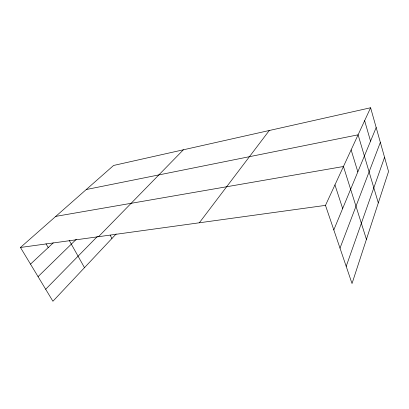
<?xml version="1.0" encoding="UTF-8"?>
<svg xmlns="http://www.w3.org/2000/svg" width="409" height="409" viewBox="0 0 409 409"><rect width="100%" height="100%" fill="white"/><g stroke="black" fill="none" stroke-linecap="round" stroke-linejoin="round"><path stroke-width="0.61" d="M346.193 266.366L384.557 157.317M340.007 248.14L380.35 142.378M333.81 229.904L376.173 127.542M370.605 107.756L388.55 171.499L352.026 283.539L325.482 205.374L370.605 107.756L113.6 165.456L20.45 247.476L52.914 301.244L116.171 233.948M199.331 222.787L269.28 130.507M98.523 236.699L183.385 149.791M45.675 289.255L97.414 236.443M38.057 276.637L76.289 239.296M30.506 264.127L53.236 242.885M86.258 189.531L358.095 134.817L378.31 202.92M55.767 216.376L343.448 166.504L366.428 239.357M20.45 247.476L325.482 205.374M46.012 243.784L48.216 247.578M69.198 240.354L84.489 267.655M110.19 235.185L111.913 238.478M334.945 184.899L342.665 208.518M351.126 149.893L357.839 171.852M364.634 120.67L370.544 141.141"/></g></svg>
